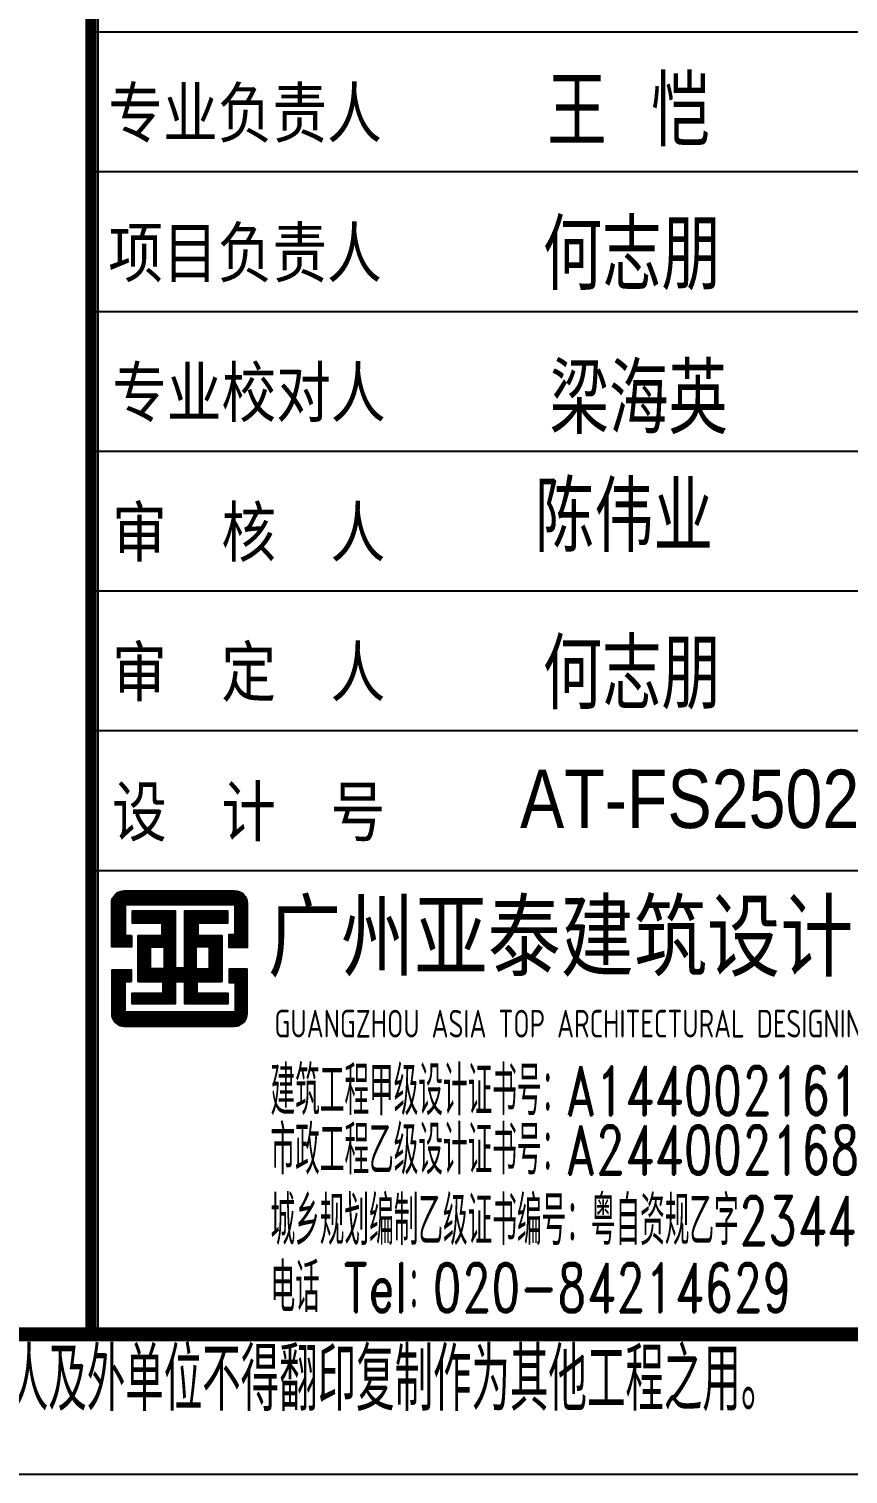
# Model space of a CAD drawing. Extents: x -1041549 to 749950, y -354245 to 17554.
# Drawn here: x -234700 to -228836, y -187337 to -176996 of the extents above; entities that cross this region are included whole.
import ezdxf
from ezdxf.enums import TextEntityAlignment as Align

# ---------------------------------------------------------------- set-up
doc = ezdxf.new("R2010")
doc.units = 0
doc.header["$LTSCALE"] = 1000
doc.header["$MEASUREMENT"] = 0
for name, color, linetype in [('13', 13, 'Continuous'), ('14', 1, 'Continuous'), ('PUB_TITLE', 4, 'Continuous')]:
    doc.layers.add(name, color=color, linetype=linetype)
doc.styles.add('_HZTXT', font='gs_txt.shx', dxfattribs={"width": 0.8, "bigfont": 'HZTXT.shx'})
doc.styles.add('HT', font='simhei.ttf', dxfattribs={"width": 0.7})
doc.styles.add('hztxt', font='romand_pkpm', dxfattribs={"bigfont": 'gbcbig'})
doc.styles.get("Standard").update_dxf_attribs({"font": 'gbenor.shx', "bigfont": 'gbcbig.shx'})
doc.styles.add('宋体', font='')
doc.styles.get('宋体').set_extended_font_data('宋体')

# ---------------------------------------------------------------- blocks, each defined once
blk = doc.blocks.new('A$Cd685cae3')
at = {"layer": '14'}
h = blk.add_hatch(dxfattribs=at)
h.set_pattern_fill('ANSI31', color=256, scale=100, angle=135, style=0)
h.set_pattern_definition([(180, (-202425.732, -77398.868), (-3e-15, -12.5), [])])
edge = h.paths.add_edge_path()
edge.add_line((15039, 3474), (15039, 3392))
edge.add_line((15039, 3392), (14898, 3392))
edge.add_line((14898, 3392), (14898, 3703))
edge.add_arc((14988, 3703), 90, 90, 180, ccw=False)
edge.add_line((14988, 3793), (15778, 3793))
edge.add_arc((15778, 3703), 90, 0, 90, ccw=False)
edge.add_line((15868, 3703), (15868, 3387))
edge.add_line((15868, 3387), (15739, 3387))
edge.add_line((15739, 3387), (15739, 3481))
edge.add_line((15739, 3481), (15768, 3481))
edge.add_line((15768, 3481), (15782, 3481))
edge.add_line((15782, 3481), (15782, 3693))
edge.add_line((15782, 3693), (14995, 3693))
edge.add_line((14995, 3693), (14995, 3474))
edge.add_line((14995, 3474), (15039, 3474))
h.paths.add_polyline_path([(15421, 3241), (15421, 3649), (15728, 3649), (15728, 3561), (15515, 3561), (15515, 3474), (15687, 3474), (15687, 3144), (15508, 3144), (15508, 3061), (15730, 3061), (15730, 2984), (15422, 2984), (15422, 3145), (15352, 3145), (15352, 2984), (15044, 2984), (15044, 3061), (15266, 3061), (15266, 3144), (15087, 3144), (15087, 3474), (15259, 3474), (15259, 3561), (15046, 3561), (15046, 3649), (15353, 3649), (15353, 3241)])
h.paths.add_polyline_path([(15176, 3391), (15274, 3391), (15274, 3235), (15176, 3235)], flags=16)
h.paths.add_polyline_path([(15598, 3391), (15500, 3391), (15500, 3235), (15598, 3235)], flags=16)
edge = h.paths.add_edge_path()
edge.add_line((15039, 3144), (15039, 3226))
edge.add_line((15039, 3226), (14898, 3226))
edge.add_line((14898, 3226), (14898, 2915))
edge.add_arc((14988, 2915), 90, 180, 270)
edge.add_line((14988, 2825), (15778, 2825))
edge.add_arc((15778, 2915), 90, 270, 360)
edge.add_line((15868, 2915), (15868, 3231))
edge.add_line((15868, 3231), (15739, 3231))
edge.add_line((15739, 3231), (15739, 3137))
edge.add_line((15739, 3137), (15768, 3137))
edge.add_line((15768, 3137), (15782, 3137))
edge.add_line((15782, 3137), (15782, 2925))
edge.add_line((15782, 2925), (14995, 2925))
edge.add_line((14995, 2925), (14995, 3144))
edge.add_line((14995, 3144), (15039, 3144))
for p, q in [((14750, 40619), (14750, 619)), ((14750, 9939), (24050, 9939)), ((14750, 8939), (24050, 8939)), ((14750, 7939), (24050, 7939)), ((14750, 6939), (24050, 6939)), ((14750, 5939), (24050, 5939)), ((14750, 4939), (24050, 4939)), ((14750, 3939), (24050, 3939)), ((14750, 3939), (24050, 3939))]:
    blk.add_line(p, q, dxfattribs=at)
for points in [[(15039, 3474), (15039, 3392), (14898, 3392), (14898, 3703, -0.414214), (14988, 3793), (15778, 3793, -0.414214), (15868, 3703), (15868, 3387), (15739, 3387), (15739, 3481), (15768, 3481), (15782, 3481), (15782, 3693), (14995, 3693), (14995, 3474)], [(15039, 3144), (15039, 3226), (14898, 3226), (14898, 2915, 0.414214), (14988, 2825), (15778, 2825, 0.414214), (15868, 2915), (15868, 3231), (15739, 3231), (15739, 3137), (15768, 3137), (15782, 3137), (15782, 2925), (14995, 2925), (14995, 3144)]]:
    blk.add_lwpolyline(points, format="xyb", close=True, dxfattribs=at)
blk.add_lwpolyline([(15421, 3241), (15421, 3241), (15421, 3649), (15728, 3649), (15728, 3561), (15515, 3561), (15515, 3474), (15687, 3474), (15687, 3144), (15508, 3144), (15508, 3061), (15730, 3061), (15730, 2984), (15422, 2984), (15422, 3145), (15352, 3145), (15352, 2984), (15044, 2984), (15044, 3061), (15266, 3061), (15266, 3144), (15087, 3144), (15087, 3474), (15259, 3474), (15259, 3561), (15046, 3561), (15046, 3649), (15353, 3649), (15353, 3241), (15421, 3241)], dxfattribs=at)
for points in [[(15176, 3391), (15274, 3391), (15274, 3235), (15176, 3235)], [(15598, 3391), (15500, 3391), (15500, 3235), (15598, 3235)]]:
    blk.add_lwpolyline(points, close=True, dxfattribs=at)
at = {"layer": '13', "color": 7, "style": '_HZTXT', "width": 0.85}
blk.add_text('王  恺', height=500, dxfattribs=at).set_placement((18599, 9395), align=Align.MIDDLE)
for s, height, p in [('何志朋', 500, (17984, 8092)), ('梁海英', 500, (18033, 7062)), ('陈伟业', 500, (17927, 6217)), ('何志朋', 500, (17984, 5092)), ('AT-FS25023D', 417.91, (17821, 4242))]:
    blk.add_text(s, height=height, dxfattribs=at).set_placement(p)
at = {"layer": '13', "style": 'hztxt', "width": 0.7}
for s, p in [('建筑工程甲级设计证书号：A144002161', (16035, 2187)), ('市政工程乙级设计证书号：A244002168', (16035, 1763)), ('城乡规划编制乙级证书编号：粤自资规乙字23440110', (16035, 1258)), ('电话 Tel：020-84214629', (16035, 778))]:
    blk.add_text(s, height=350, rotation=359.9997, dxfattribs=at).set_placement(p)
at = {"layer": '14'}
for s, height, style, width, p in [('专业负责人', 350, '宋体', 0.82, (14874, 9185)), ('项目负责人', 350, '宋体', 0.82, (14874, 8185)), ('专业校对人', 350, '宋体', 0.82, (14901, 7185, -24845)), ('审  核  人', 350, '宋体', 0.82, (14901, 6185, -24845)), ('审  定  人', 350, '宋体', 0.82, (14901, 5185, -24845)), ('设  计  号', 350, '宋体', 0.82, (14901, 4185, -24845)), ('广州亚泰建筑设计院有限公司', 480, 'HT', 0.8, (16017, 3231))]:
    blk.add_text(s, height=height, dxfattribs=dict(at, style=style, width=width)).set_placement(p)
at = {"layer": '14', "width": 0.8}
blk.add_text('GUANGZHOU ASIA TOP ARCHITECTURAL DESIGNINSTITUTE CO.,LTD', height=198, rotation=359.9997, dxfattribs=at).set_placement((16063, 2743, -24845))
at = {"layer": '14', "style": 'hztxt', "width": 0.85}
blk.add_text('图纸版权属设计单位所有，未经许可，外人及外单位不得翻印复制作为其他工程之用。', height=450, rotation=359.9997, dxfattribs=at).set_placement((9212, 71))

msp = doc.modelspace()

# ---------------------------------------------------------------- linework, layer by layer
at = {"layer": 'PUB_TITLE'}
for points in [[(-283355.6, -187337.4), (-223955.6, -187337.4), (-223955.6, -145337.4), (-283355.6, -145337.4)], [(-249405.6, -186337.4), (-224955.8, -186337.4), (-224955.4, -146337.4), (-249405.7, -146337.4)]]:
    msp.add_lwpolyline(points, close=True, dxfattribs=at)
at = {"layer": 'PUB_TITLE', "const_width": 100}
msp.add_lwpolyline([(-280855.6, -186337.4), (-224955.6, -186337.4), (-224955.6, -146337.4), (-280855.6, -146337.4)], close=True, dxfattribs=at)
at = {"layer": 'PUB_TITLE', "const_width": 80}
msp.add_lwpolyline([(-234255.7, -186337.4), (-234255.7, -146337.4)], dxfattribs=at)
msp.add_lwpolyline([(-234255.7, -186337.4), (-234255.7, -146337.4)], dxfattribs=at)
at = {"layer": 'PUB_TITLE', "color": 1, "elevation": -24844.8}
msp.add_lwpolyline([(-234205.8, -146337.8), (-234205.8, -186337.5)], dxfattribs=at)

# ---------------------------------------------------------------- block references
at = {"color": 2}
msp.add_blockref('A$Cd685cae3', (-249005.3, -186956.4), dxfattribs=at)

doc.saveas('drawing.dxf')
